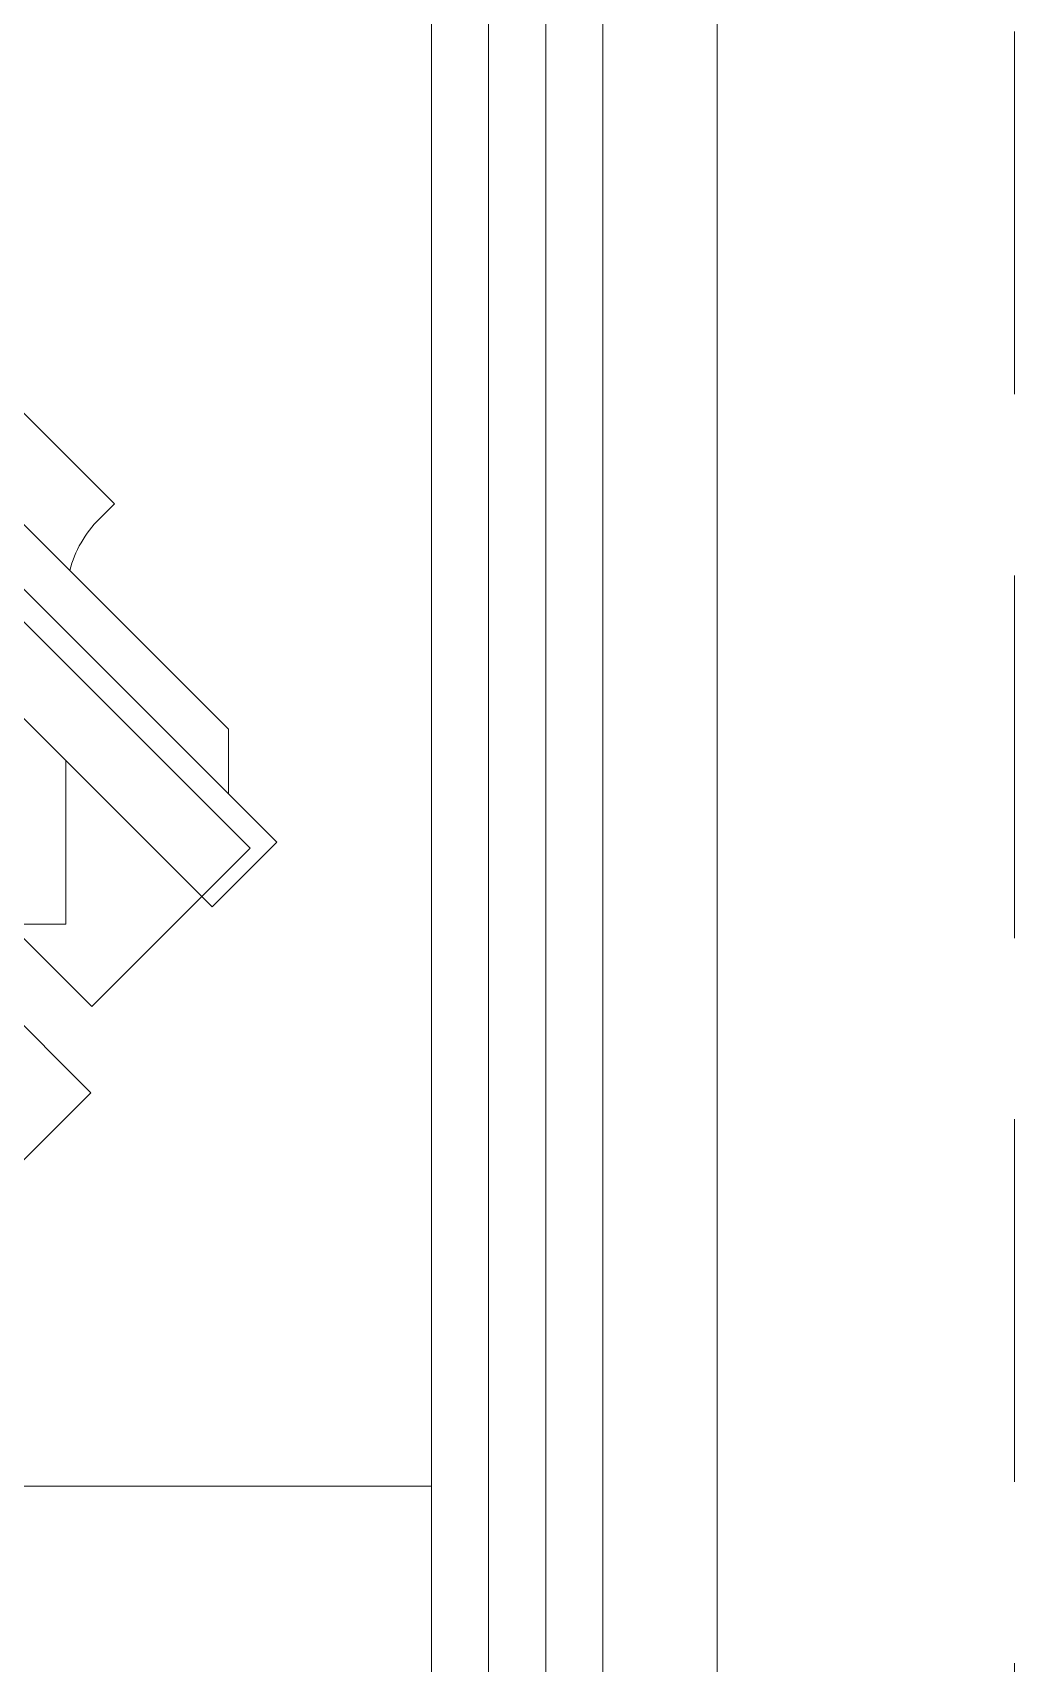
# Model space of a CAD drawing. Header units: inches. Extents: x -501855 to 57169, y -29325 to 19878.
# Drawn here: x 48618 to 49048, y 6350 to 7064 of the extents above; entities that cross this region are included whole.
import ezdxf

# ---------------------------------------------------------------- set-up
doc = ezdxf.new("R2010")
doc.units = ezdxf.units.IN
doc.header["$LTSCALE"] = 25
doc.header["$MEASUREMENT"] = 0
doc.linetypes.add('00-Ground Floor$0$HIDDEN', pattern=[9.525, 6.35, -3.175])
doc.linetypes.add('DASHDOT', pattern=[25.4, 12.7, -6.35, 0, -6.35])
doc.layers.get('0').update_dxf_attribs({"color": 8})
for name, color, linetype, lineweight in [('00-Ground Floor$0$Aluminum', 251, 'Continuous', 5), ('00-Ground Floor$0$LOADING', 253, 'Continuous', 5), ('00-Ground Floor$0$NEW Wall', 166, 'Continuous', 5), ('00-Ground Floor$0$Proj', 251, 'Continuous', 5), ('E-LITE-CLNG-CNDT', 6, 'DASHDOT', 35)]:
    doc.layers.add(name, color=color, linetype=linetype, lineweight=lineweight)

# ---------------------------------------------------------------- blocks, each defined once
blk = doc.blocks.new('00-Ground Floor$0$ITCWLS1-P')
at = {"layer": '00-Ground Floor$0$LOADING'}
for p, q in [((-0.17, 0.45), (-0.17, 0)), ((-0.30509, 0.43, 0), (-0.30509, 0.02, 0)), ((-0.26509, 0.43, 0), (-0.26509, 0.02, 0)), ((-0.295, 0.02639), (-0.295, 0.40939)), ((-0.197, 0.02639), (-0.197, 0.40939)), ((-0.32509, 0.38, 0), (-0.32509, 0.07, 0)), ((-0.35961, 0.175), (-0.35961, 0.275)), ((-0.35032, 0.175), (-0.35961, 0.175)), ((-0.32509, 0.07, 0), (-0.30509, 0.05, 0)), ((-0.197, 0.02639), (-0.295, 0.02639)), ((-0.30509, 0.02, 0), (-0.26509, 0.02, 0)), ((-0.17, 0), (0, 0))]:
    blk.add_line(p, q, dxfattribs=at)
at = {"layer": '00-Ground Floor$0$LOADING', "extrusion": (2.48281e-10, -3.18408e-10, -1)}
for p in [(-0.26509, 0.11048), (-0.17907, 0.09517)]:
    blk.add_line(p, (-0.21443, 0.05981), dxfattribs=at)
at = {"layer": '00-Ground Floor$0$LOADING'}
blk.add_arc((-0.35032, 0.125), 0.05, 59.69066, 90, dxfattribs=at)
blk = doc.blocks.new('00-Ground Floor$0$GF21042A-P')
for p, q in [((1.4, 0), (1.4, 0.75)), ((0, 0), (1.4, 0))]:
    blk.add_line(p, q)
blk = doc.blocks.new('*X157')
at = {"color": 0}
for p, q in [((5, 3), (5, 3)), ((5, 3), (5, 3)), ((5, 3), (5, 3)), ((5, 3), (5, 3)), ((5, 3), (5, 3)), ((5, 3), (5, 3)), ((5, 3), (5, 3)), ((5, 3), (5, 3)), ((5, 3), (5, 3)), ((5, 3), (5, 3)), ((5, 3), (5, 3)), ((5, 3), (5, 3)), ((5, 3), (5, 3)), ((5, 3), (5, 3)), ((5, 3), (5, 3)), ((5, 3), (5, 3)), ((5, 3), (5, 3)), ((5, 3), (5, 3)), ((5, 3), (5, 3)), ((5, 3), (5, 3)), ((5, 3), (5, 3)), ((5, 3), (5, 3)), ((5, 3), (5, 3)), ((5, 3), (5, 3)), ((5, 3), (5, 3)), ((5, 3), (5, 3)), ((5, 3), (5, 3)), ((5, 3), (5, 3)), ((5, 3), (5, 3)), ((5, 3), (5, 3)), ((5, 3), (5, 3)), ((5, 3), (5, 3)), ((5, 3), (5, 3)), ((5, 3), (5, 3)), ((5, 3), (5, 3)), ((5, 3), (5, 3)), ((5, 3), (5, 3)), ((5, 3), (5, 3)), ((5, 3), (5, 3)), ((5, 3), (5, 3)), ((5, 3), (5, 3)), ((5, 3), (5, 3)), ((5, 3), (5, 3)), ((5, 3), (5, 3)), ((5, 3), (5, 3)), ((5, 3), (5, 3)), ((5, 3), (5, 3)), ((5, 3), (5, 3)), ((5, 3), (5, 3)), ((5, 3), (5, 3)), ((5, 3), (5, 3)), ((5, 3), (5, 3)), ((5, 3), (5, 3)), ((5, 3), (5, 3)), ((5, 3), (5, 3)), ((5, 3), (5, 3)), ((5, 3), (5, 3)), ((5, 3), (5, 3)), ((5, 3), (5, 3)), ((5, 3), (5, 3)), ((5, 3), (5, 3)), ((5, 3), (5, 3)), ((5, 3), (5, 3)), ((5, 3), (5, 3)), ((5, 3), (5, 3)), ((5, 3), (5, 3)), ((6, 3), (5, 3)), ((5, 3), (5, 3)), ((6, 3), (5, 3)), ((5, 3), (5, 3)), ((6, 3), (5, 3)), ((5, 3), (5, 3)), ((6, 3), (5, 3)), ((5, 3), (5, 3)), ((5, 3), (5, 3)), ((5, 3), (5, 3)), ((5, 3), (5, 3)), ((5, 3), (5, 3)), ((5, 3), (5, 3)), ((5, 3), (5, 3)), ((5, 3), (5, 3)), ((5, 3), (5, 3)), ((5, 3), (5, 3)), ((5, 3), (5, 3)), ((5, 3), (5, 3)), ((5, 3), (5, 3)), ((5, 3), (5, 3)), ((5, 3), (5, 3)), ((5, 3), (5, 3)), ((5, 3), (5, 3)), ((5, 3), (5, 3)), ((5, 3), (5, 3)), ((5, 3), (5, 3)), ((5, 3), (5, 3)), ((5, 3), (5, 3)), ((5, 3), (5, 3)), ((6, 3), (6, 3)), ((6, 3), (6, 3)), ((6, 3), (6, 3)), ((6, 3), (6, 3)), ((6, 3), (6, 3)), ((6, 3), (6, 3)), ((6, 3), (6, 3)), ((6, 3), (6, 3)), ((6, 3), (6, 3)), ((6, 3), (6, 3)), ((6, 3), (6, 3)), ((6, 3), (6, 3)), ((6, 3), (6, 3)), ((6, 3), (6, 3)), ((6, 3), (6, 3)), ((6, 3), (6, 3)), ((6, 3), (6, 3)), ((6, 3), (6, 3)), ((6, 3), (6, 3)), ((6, 3), (6, 3)), ((6, 3), (6, 3)), ((6, 3), (6, 3)), ((6, 3), (6, 3)), ((6, 3), (6, 3)), ((6, 3), (6, 3)), ((6, 3), (6, 3)), ((6, 3), (6, 3)), ((6, 3), (6, 3)), ((6, 3), (6, 3)), ((6, 3), (6, 3)), ((6, 3), (6, 3)), ((6, 3), (6, 3)), ((6, 3), (6, 3)), ((6, 3), (6, 3)), ((6, 3), (6, 3)), ((6, 3), (6, 3)), ((6, 3), (6, 3)), ((6, 3), (6, 3)), ((6, 3), (6, 3)), ((6, 3), (6, 3)), ((6, 3), (6, 3)), ((6, 3), (6, 3)), ((6, 3), (6, 3)), ((6, 3), (6, 3)), ((6, 3), (6, 3)), ((6, 3), (6, 3)), ((6, 3), (6, 3)), ((6, 3), (6, 3)), ((6, 3), (6, 3)), ((6, 3), (6, 3)), ((6, 3), (6, 3)), ((6, 3), (6, 3)), ((6, 3), (6, 3)), ((6, 3), (6, 3)), ((6, 3), (6, 3)), ((6, 3), (6, 3)), ((6, 3), (6, 3)), ((6, 3), (6, 3)), ((6, 3), (6, 3)), ((6, 3), (6, 3)), ((6, 3), (6, 3)), ((6, 3), (6, 3)), ((6, 3), (6, 3)), ((6, 3), (6, 3)), ((6, 3), (6, 3)), ((6, 3), (6, 3)), ((6, 3), (6, 3)), ((6, 3), (6, 3)), ((6, 3), (6, 3)), ((6, 3), (6, 3)), ((6, 3), (6, 3)), ((6, 3), (6, 3)), ((6, 3), (6, 3)), ((6, 3), (6, 3)), ((6, 3), (6, 3)), ((6, 3), (6, 3)), ((6, 3), (6, 3)), ((6, 3), (6, 3)), ((6, 3), (6, 3)), ((6, 3), (6, 3)), ((6, 3), (6, 3)), ((6, 3), (6, 3)), ((6, 3), (6, 3)), ((6, 3), (6, 3)), ((6, 3), (6, 3)), ((6, 3), (6, 3)), ((6, 3), (6, 3)), ((6, 3), (6, 3)), ((6, 3), (6, 3)), ((6, 3), (6, 3)), ((6, 3), (6, 3)), ((6, 3), (6, 3)), ((6, 3), (6, 3)), ((6, 3), (6, 3)), ((6, 3), (6, 3)), ((6, 3), (6, 3)), ((6, 3), (6, 3)), ((6, 3), (6, 3)), ((6, 3), (6, 3)), ((6, 3), (6, 3)), ((6, 3), (6, 3)), ((6, 3), (6, 3)), ((6, 3), (6, 3)), ((6, 3), (6, 3)), ((6, 3), (6, 3)), ((6, 3), (6, 3)), ((6, 3), (6, 3)), ((6, 3), (6, 3)), ((6, 3), (6, 3)), ((6, 3), (6, 3)), ((6, 3), (6, 3)), ((6, 3), (6, 3)), ((6, 3), (6, 3)), ((6, 3), (6, 3)), ((6, 3), (6, 3)), ((6, 3), (6, 3)), ((6, 3), (6, 3)), ((6, 3), (6, 3)), ((6, 3), (6, 3)), ((6, 3), (6, 3)), ((6, 3), (6, 3)), ((6, 3), (6, 3)), ((6, 3), (6, 3)), ((6, 3), (6, 3)), ((6, 3), (6, 3)), ((6, 3), (6, 3)), ((6, 3), (6, 3)), ((6, 3), (6, 3)), ((6, 3), (6, 3)), ((6, 3), (6, 3)), ((6, 3), (6, 3)), ((6, 3), (6, 3)), ((6, 3), (6, 3)), ((6, 3), (6, 3)), ((6, 3), (6, 3)), ((6, 3), (6, 3)), ((6, 3), (6, 3)), ((6, 3), (6, 3)), ((6, 3), (6, 3)), ((6, 3), (6, 3)), ((6, 3), (6, 3)), ((6, 3), (6, 3)), ((6, 3), (6, 3)), ((6, 3), (6, 3)), ((6, 3), (6, 3)), ((6, 3), (6, 3)), ((6, 3), (6, 3)), ((6, 3), (6, 3)), ((6, 3), (6, 3)), ((6, 3), (6, 3)), ((6, 3), (6, 3)), ((6, 3), (6, 3)), ((6, 3), (6, 3)), ((6, 3), (6, 3)), ((6, 3), (6, 3)), ((6, 3), (6, 3)), ((6, 3), (6, 3)), ((6, 3), (6, 3)), ((6, 3), (6, 3)), ((6, 3), (6, 3)), ((6, 3), (6, 3)), ((6, 3), (6, 3)), ((6, 3), (6, 3)), ((6, 3), (6, 3)), ((6, 3), (6, 3)), ((6, 3), (6, 3)), ((6, 3), (6, 3)), ((6, 3), (6, 3)), ((6, 3), (6, 3)), ((6, 3), (6, 3)), ((6, 3), (6, 3)), ((6, 3), (6, 3)), ((6, 3), (6, 3)), ((6, 3), (6, 3)), ((6, 3), (6, 3)), ((6, 3), (6, 3)), ((6, 3), (6, 3)), ((6, 3), (6, 3)), ((6, 3), (6, 3)), ((6, 3), (6, 3)), ((6, 3), (6, 3)), ((6, 3), (6, 3)), ((6, 3), (6, 3)), ((6, 3), (6, 3)), ((6, 3), (6, 3)), ((6, 3), (6, 3)), ((6, 3), (6, 3)), ((6, 3), (6, 3)), ((6, 3), (6, 3)), ((6, 3), (6, 3)), ((6, 3), (6, 3)), ((6, 3), (6, 3)), ((6, 3), (6, 3)), ((6, 3), (6, 3)), ((6, 3), (6, 3)), ((6, 3), (6, 3)), ((6, 3), (6, 3)), ((6, 3), (6, 3)), ((6, 3), (6, 3)), ((6, 3), (6, 3)), ((6, 3), (6, 3)), ((6, 3), (6, 3)), ((6, 3), (6, 3)), ((6, 3), (6, 3)), ((6, 3), (5, 3)), ((6, 3), (5, 3)), ((6, 3), (5, 3)), ((6, 3), (5, 3)), ((6, 3), (5, 3)), ((6, 3), (6, 3)), ((6, 3), (6, 3)), ((6, 3), (6, 3)), ((6, 3), (6, 3)), ((6, 3), (6, 3)), ((6, 3), (6, 3)), ((6, 3), (6, 3)), ((6, 3), (6, 3)), ((6, 3), (6, 3)), ((6, 3), (6, 3)), ((6, 3), (6, 3)), ((6, 3), (6, 3)), ((6, 3), (6, 3)), ((6, 3), (6, 3)), ((6, 3), (6, 3)), ((6, 3), (6, 3)), ((6, 3), (6, 3)), ((6, 3), (6, 3)), ((6, 3), (6, 3)), ((6, 3), (6, 3)), ((6, 3), (6, 3)), ((6, 3), (6, 3)), ((6, 3), (6, 3)), ((6, 3), (6, 3)), ((6, 3), (6, 3)), ((6, 3), (6, 3)), ((6, 3), (6, 3)), ((6, 3), (6, 3)), ((6, 3), (6, 3)), ((6, 3), (6, 3)), ((6, 3), (6, 3)), ((6, 3), (6, 3)), ((6, 3), (6, 3)), ((6, 3), (6, 3)), ((6, 3), (6, 3)), ((6, 3), (6, 3)), ((6, 3), (6, 3)), ((6, 3), (6, 3)), ((6, 3), (6, 3)), ((6, 3), (6, 3)), ((6, 3), (6, 3)), ((6, 3), (6, 3)), ((6, 3), (6, 3)), ((6, 3), (6, 3)), ((6, 3), (6, 3)), ((6, 3), (6, 3)), ((6, 3), (6, 3)), ((6, 3), (6, 3)), ((6, 3), (6, 3)), ((6, 3), (6, 3)), ((6, 3), (6, 3)), ((6, 3), (6, 3)), ((6, 3), (6, 3)), ((6, 3), (6, 3)), ((6, 3), (6, 3)), ((6, 3), (6, 3)), ((6, 3), (6, 3)), ((6, 3), (6, 3)), ((6, 3), (6, 3)), ((6, 3), (6, 3)), ((6, 3), (6, 3)), ((6, 3), (6, 3)), ((6, 3), (6, 3)), ((6, 3), (6, 3)), ((6, 3), (6, 3)), ((6, 3), (6, 3)), ((6, 3), (6, 3)), ((6, 3), (6, 3)), ((6, 3), (6, 3)), ((6, 3), (6, 3)), ((6, 3), (6, 3)), ((6, 3), (6, 3)), ((6, 3), (6, 3)), ((6, 3), (6, 3)), ((6, 3), (6, 3)), ((6, 3), (6, 3)), ((6, 3), (6, 3)), ((6, 3), (6, 3)), ((6, 3), (6, 3)), ((6, 3), (6, 3)), ((6, 3), (6, 3)), ((6, 3), (6, 3)), ((6, 3), (6, 3)), ((6, 3), (6, 3)), ((6, 3), (6, 3)), ((6, 3), (6, 3)), ((6, 3), (6, 3)), ((6, 3), (6, 3)), ((6, 3), (6, 3)), ((6, 3), (6, 3)), ((6, 3), (6, 3)), ((6, 3), (6, 3)), ((6, 3), (6, 3)), ((6, 3), (6, 3)), ((6, 3), (6, 3)), ((6, 3), (6, 3)), ((6, 3), (6, 3)), ((6, 3), (6, 3)), ((6, 3), (6, 3)), ((6, 3), (6, 3)), ((6, 3), (6, 3)), ((6, 3), (6, 3)), ((6, 3), (6, 3)), ((6, 3), (6, 3)), ((6, 3), (6, 3)), ((6, 3), (6, 3)), ((6, 3), (6, 3)), ((6, 3), (6, 3)), ((6, 3), (6, 3)), ((6, 3), (6, 3)), ((6, 3), (6, 3)), ((6, 3), (6, 3)), ((6, 3), (6, 3)), ((6, 3), (6, 3)), ((6, 3), (6, 3)), ((6, 3), (6, 3)), ((6, 3), (6, 3)), ((6, 3), (6, 3)), ((6, 3), (6, 3)), ((6, 3), (6, 3)), ((6, 3), (6, 3)), ((6, 3), (6, 3)), ((6, 3), (6, 3)), ((6, 3), (6, 3)), ((6, 3), (6, 3)), ((6, 3), (6, 3)), ((6, 3), (6, 3)), ((6, 3), (6, 3)), ((6, 3), (6, 3)), ((6, 3), (6, 3)), ((6, 3), (6, 3)), ((6, 3), (6, 3)), ((6, 3), (6, 3)), ((6, 3), (6, 3)), ((6, 3), (6, 3)), ((6, 3), (6, 3)), ((6, 3), (6, 3)), ((6, 3), (6, 3)), ((6, 3), (6, 3)), ((6, 3), (6, 3)), ((6, 3), (6, 3)), ((6, 3), (6, 3)), ((6, 3), (6, 3)), ((6, 3), (6, 3)), ((6, 3), (6, 3)), ((6, 3), (6, 3)), ((6, 3), (6, 3)), ((6, 3), (6, 3)), ((6, 3), (6, 3)), ((6, 3), (6, 3)), ((6, 3), (6, 3)), ((6, 3), (6, 3)), ((6, 3), (6, 3)), ((6, 3), (6, 3)), ((6, 3), (6, 3)), ((6, 3), (6, 3)), ((6, 3), (6, 3)), ((6, 3), (6, 3)), ((6, 3), (6, 3)), ((6, 3), (6, 3)), ((6, 3), (6, 3)), ((6, 3), (6, 3)), ((6, 3), (6, 3)), ((6, 3), (6, 3)), ((6, 3), (6, 3)), ((6, 3), (6, 3)), ((6, 3), (6, 3)), ((6, 3), (6, 3)), ((6, 3), (6, 3)), ((6, 3), (6, 3)), ((6, 3), (6, 3)), ((6, 3), (6, 3)), ((6, 3), (6, 3)), ((6, 3), (6, 3)), ((6, 3), (6, 3)), ((6, 3), (6, 3)), ((6, 3), (6, 3)), ((6, 3), (6, 3)), ((6, 3), (6, 3)), ((6, 3), (6, 3)), ((6, 3), (6, 3)), ((6, 3), (6, 3)), ((6, 3), (6, 3)), ((6, 3), (6, 3)), ((6, 3), (6, 3)), ((6, 3), (6, 3)), ((6, 3), (6, 3)), ((6, 3), (6, 3)), ((6, 3), (6, 3)), ((6, 3), (6, 3)), ((6, 3), (6, 3)), ((6, 3), (6, 3)), ((6, 3), (6, 3)), ((6, 3), (6, 3)), ((6, 3), (6, 3)), ((6, 3), (6, 3)), ((6, 3), (6, 3)), ((6, 3), (6, 3)), ((6, 3), (6, 3)), ((6, 3), (6, 3)), ((6, 3), (6, 3)), ((6, 3), (6, 3)), ((6, 3), (6, 3)), ((6, 3), (6, 3)), ((6, 3), (6, 3)), ((6, 3), (6, 3)), ((6, 3), (6, 3)), ((6, 3), (6, 3)), ((6, 3), (6, 3)), ((6, 3), (6, 3)), ((6, 3), (6, 3)), ((6, 3), (6, 3)), ((6, 3), (6, 3)), ((6, 3), (6, 3)), ((6, 3), (6, 3)), ((6, 3), (6, 3)), ((6, 3), (6, 3)), ((6, 3), (6, 3)), ((6, 3), (6, 3)), ((6, 3), (6, 3)), ((6, 3), (6, 3)), ((6, 3), (6, 3)), ((6, 3), (6, 3)), ((6, 3), (6, 3)), ((6, 3), (6, 3)), ((6, 3), (6, 3)), ((6, 3), (6, 3)), ((6, 3), (6, 3)), ((6, 3), (6, 3)), ((6, 3), (6, 3)), ((6, 3), (6, 3)), ((6, 3), (6, 3)), ((6, 3), (6, 3)), ((6, 3), (6, 3)), ((6, 3), (6, 3)), ((6, 3), (6, 3)), ((6, 3), (6, 3)), ((6, 3), (6, 3)), ((6, 3), (6, 3)), ((6, 3), (6, 3)), ((6, 3), (6, 3)), ((6, 3), (6, 3)), ((6, 3), (6, 3)), ((6, 3), (6, 3)), ((6, 3), (6, 3)), ((6, 3), (6, 3)), ((6, 3), (6, 3)), ((6, 3), (6, 3)), ((6, 3), (6, 3)), ((6, 3), (6, 3)), ((6, 3), (6, 3)), ((6, 3), (6, 3)), ((6, 3), (6, 3)), ((6, 3), (6, 3)), ((6, 3), (6, 3)), ((6, 3), (6, 3)), ((6, 3), (6, 3)), ((6, 3), (6, 3)), ((6, 3), (6, 3)), ((6, 3), (6, 3)), ((6, 3), (6, 3)), ((6, 3), (6, 3)), ((6, 3), (6, 3)), ((6, 3), (6, 3)), ((6, 3), (6, 3)), ((6, 3), (6, 3)), ((6, 3), (6, 3)), ((6, 3), (6, 3)), ((6, 3), (6, 3)), ((6, 3), (6, 3)), ((6, 3), (6, 3)), ((6, 3), (6, 3)), ((6, 3), (6, 3)), ((6, 3), (6, 3)), ((6, 3), (6, 3)), ((6, 3), (6, 3)), ((6, 3), (6, 3)), ((6, 3), (6, 3)), ((6, 3), (6, 3)), ((6, 3), (6, 3)), ((6, 3), (6, 3)), ((6, 3), (6, 3)), ((6, 3), (6, 3)), ((6, 3), (6, 3)), ((6, 3), (6, 3)), ((6, 3), (6, 3)), ((6, 3), (6, 3)), ((6, 3), (6, 3)), ((6, 3), (6, 3)), ((6, 3), (6, 3)), ((6, 3), (6, 3)), ((6, 3), (6, 3)), ((6, 3), (6, 3)), ((6, 3), (6, 3)), ((6, 3), (6, 3)), ((6, 3), (6, 3)), ((6, 3), (6, 3)), ((6, 3), (6, 3)), ((6, 3), (6, 3)), ((6, 3), (6, 3)), ((6, 3), (6, 3)), ((6, 3), (6, 3)), ((6, 3), (6, 3)), ((6, 3), (6, 3)), ((6, 3), (6, 3)), ((6, 3), (6, 3)), ((6, 3), (6, 3)), ((6, 3), (6, 3)), ((6, 3), (6, 3)), ((6, 3), (6, 3)), ((6, 3), (6, 3)), ((6, 3), (6, 3)), ((6, 3), (6, 3)), ((6, 3), (6, 3)), ((6, 3), (6, 3)), ((6, 3), (6, 3)), ((6, 3), (6, 3))]:
    blk.add_line(p, q, dxfattribs=at)
blk = doc.blocks.new('*X158')
at = {"color": 0}
for p, q in [((13, 1), (13, 1)), ((13, 1), (13, 1)), ((13, 1), (13, 1)), ((13, 1), (13, 1)), ((13, 1), (13, 1)), ((13, 1), (13, 1)), ((13, 1), (13, 1)), ((13, 1), (13, 1)), ((13, 1), (13, 1)), ((13, 1), (13, 1)), ((13, 1), (13, 1)), ((13, 1), (13, 1)), ((13, 1), (13, 1)), ((13, 1), (13, 1)), ((13, 1), (13, 1)), ((13, 1), (14, 1)), ((13, 1), (14, 1)), ((13, 1), (14, 1)), ((13, 1), (13, 1)), ((13, 1), (13, 1)), ((13, 1), (13, 1)), ((13, 1), (13, 1)), ((13, 1), (13, 1)), ((13, 1), (13, 1)), ((13, 1), (13, 1)), ((13, 1), (13, 1)), ((13, 1), (13, 1)), ((13, 1), (13, 1)), ((13, 1), (13, 1)), ((13, 1), (13, 1)), ((13, 1), (13, 1)), ((13, 1), (13, 1)), ((13, 1), (13, 1)), ((13, 1), (13, 1)), ((13, 1), (13, 1)), ((13, 1), (13, 1)), ((13, 1), (13, 1)), ((13, 1), (13, 1)), ((13, 1), (13, 1)), ((13, 1), (13, 1)), ((13, 1), (13, 1)), ((13, 1), (13, 1)), ((13, 1), (13, 1)), ((13, 1), (13, 1)), ((13, 1), (13, 1)), ((13, 1), (13, 1)), ((13, 1), (13, 1)), ((13, 1), (13, 1)), ((13, 1), (13, 1)), ((13, 1), (13, 1)), ((13, 1), (13, 1)), ((13, 1), (13, 1)), ((13, 1), (13, 1)), ((13, 1), (13, 1)), ((13, 1), (13, 1)), ((13, 1), (13, 1)), ((13, 1), (13, 1)), ((13, 1), (13, 1)), ((13, 1), (13, 1)), ((13, 1), (13, 1)), ((13, 1), (13, 1)), ((13, 1), (13, 1)), ((13, 1), (13, 1)), ((13, 1), (13, 1)), ((13, 1), (13, 1)), ((13, 1), (13, 1)), ((13, 1), (13, 1)), ((13, 1), (13, 1)), ((13, 1), (13, 1)), ((13, 1), (13, 1)), ((13, 1), (13, 1)), ((13, 1), (13, 1)), ((13, 1), (13, 1)), ((13, 1), (13, 1)), ((13, 1), (13, 1)), ((13, 1), (13, 1)), ((13, 1), (13, 1)), ((13, 1), (13, 1)), ((13, 1), (13, 1)), ((13, 1), (13, 1)), ((13, 1), (13, 1)), ((13, 1), (13, 1)), ((13, 1), (13, 1)), ((13, 1), (13, 1)), ((13, 1), (13, 1)), ((13, 1), (13, 1)), ((13, 1), (13, 1)), ((13, 1), (13, 1)), ((13, 1), (13, 1)), ((13, 1), (13, 1)), ((13, 1), (13, 1)), ((13, 1), (13, 1)), ((13, 1), (13, 1)), ((13, 1), (13, 1)), ((13, 1), (13, 1)), ((13, 1), (13, 1)), ((13, 1), (13, 1)), ((13, 1), (13, 1)), ((13, 1), (13, 1)), ((13, 1), (13, 1)), ((13, 1), (13, 1)), ((13, 1), (13, 1)), ((13, 1), (13, 1)), ((13, 1), (13, 1)), ((13, 1), (13, 1)), ((13, 1), (13, 1)), ((13, 1), (13, 1)), ((13, 1), (13, 1)), ((13, 1), (13, 1)), ((13, 1), (13, 1)), ((13, 1), (13, 1)), ((13, 1), (13, 1)), ((13, 1), (13, 1)), ((13, 1), (13, 1)), ((13, 1), (13, 1)), ((13, 1), (13, 1)), ((13, 1), (13, 1)), ((13, 1), (13, 1)), ((13, 1), (13, 1)), ((13, 1), (13, 1)), ((13, 1), (13, 1)), ((13, 1), (13, 1)), ((13, 1), (13, 1)), ((13, 1), (14, 1)), ((13, 0), (13, 0)), ((13, 0), (13, 0)), ((13, 0), (13, 0)), ((13, 0), (13, 0)), ((13, 0), (13, 0)), ((13, 0), (13, 0)), ((13, 0), (13, 0)), ((13, 0), (13, 0)), ((13, 0), (13, 0)), ((13, 0), (13, 0)), ((13, 0), (13, 0)), ((13, 0), (13, 0)), ((13, 0), (13, 0)), ((13, 0), (13, 0)), ((13, 0), (13, 0)), ((13, 0), (13, 0)), ((13, 0), (13, 0)), ((13, 0), (13, 0)), ((13, 0), (13, 0)), ((13, 0), (13, 0)), ((13, 0), (13, 0)), ((13, 0), (13, 0)), ((13, 0), (13, 0)), ((13, 0), (13, 0)), ((13, 0), (13, 0)), ((13, 0), (13, 0)), ((13, 0), (13, 0)), ((13, 0), (13, 0)), ((13, 0), (13, 0)), ((13, 0), (13, 0)), ((13, 0), (13, 0)), ((13, 0), (13, 0)), ((13, 0), (13, 0)), ((13, 0), (13, 0)), ((13, 0), (13, 0)), ((13, 0), (13, 0)), ((13, 0), (13, 0)), ((13, 0), (13, 0)), ((13, 0), (13, 0)), ((13, 0), (13, 0)), ((13, 0), (13, 0)), ((13, 0), (13, 0)), ((13, 0), (13, 0)), ((13, 0), (13, 0)), ((13, 0), (13, 0)), ((13, 0), (13, 0)), ((13, 0), (13, 0)), ((13, 0), (13, 0)), ((13, 0), (14, 0)), ((13, 0), (14, 0)), ((13, 0), (13, 0)), ((13, 0), (14, 0)), ((14, 1), (14, 1)), ((14, 1), (14, 1)), ((14, 1), (14, 1)), ((14, 1), (14, 1)), ((14, 1), (14, 1)), ((14, 1), (14, 1)), ((14, 1), (14, 1)), ((14, 1), (14, 1)), ((14, 1), (14, 1)), ((14, 1), (14, 1)), ((14, 1), (14, 1)), ((14, 1), (14, 1)), ((14, 1), (14, 1)), ((14, 1), (14, 1)), ((14, 1), (14, 1)), ((14, 1), (14, 1)), ((14, 1), (14, 1)), ((14, 1), (14, 1)), ((14, 1), (14, 1)), ((14, 1), (14, 1)), ((14, 1), (14, 1)), ((14, 1), (14, 1)), ((14, 1), (14, 1)), ((14, 1), (14, 1)), ((14, 1), (14, 1)), ((14, 1), (14, 1)), ((14, 1), (14, 1)), ((14, 1), (14, 1)), ((14, 1), (14, 1)), ((14, 1), (14, 1)), ((14, 1), (14, 1)), ((14, 1), (14, 1)), ((14, 1), (14, 1)), ((14, 1), (14, 1)), ((14, 1), (14, 1)), ((14, 1), (14, 1)), ((14, 1), (14, 1)), ((14, 1), (14, 1)), ((14, 1), (14, 1)), ((14, 1), (14, 1)), ((14, 1), (14, 1)), ((14, 1), (14, 1)), ((14, 1), (14, 1)), ((14, 1), (14, 1)), ((14, 1), (14, 1)), ((14, 1), (14, 1)), ((14, 1), (14, 1)), ((14, 1), (14, 1)), ((14, 1), (14, 1)), ((14, 1), (14, 1)), ((14, 1), (14, 1)), ((14, 1), (14, 1)), ((14, 1), (14, 1)), ((14, 1), (14, 1)), ((14, 1), (14, 1)), ((14, 1), (14, 1)), ((14, 1), (14, 1)), ((14, 1), (14, 1)), ((14, 1), (14, 1)), ((14, 1), (14, 1)), ((14, 1), (14, 1)), ((14, 1), (14, 1)), ((14, 1), (14, 1)), ((14, 1), (14, 1)), ((14, 1), (14, 1)), ((14, 1), (14, 1)), ((14, 1), (14, 1)), ((14, 1), (14, 1)), ((14, 1), (14, 1)), ((14, 1), (14, 1)), ((14, 1), (14, 1)), ((14, 1), (14, 1)), ((14, 1), (14, 1)), ((14, 1), (14, 1)), ((14, 1), (14, 1)), ((14, 1), (14, 1)), ((14, 1), (14, 1)), ((14, 1), (14, 1)), ((14, 1), (14, 1)), ((14, 1), (14, 1)), ((14, 1), (14, 1)), ((14, 1), (14, 1)), ((14, 1), (14, 1)), ((14, 1), (14, 1)), ((14, 1), (14, 1)), ((14, 1), (14, 1)), ((14, 1), (14, 1)), ((14, 1), (14, 1)), ((14, 1), (14, 1)), ((14, 1), (14, 1)), ((14, 1), (14, 1)), ((14, 1), (14, 1)), ((14, 1), (14, 1)), ((14, 1), (14, 1)), ((14, 0), (14, 0)), ((14, 0), (14, 0)), ((14, 0), (14, 0)), ((14, 0), (14, 0)), ((14, 0), (14, 0)), ((14, 0), (14, 0)), ((14, 0), (14, 0)), ((14, 0), (14, 0)), ((14, 0), (14, 0)), ((14, 0), (14, 0)), ((14, 0), (14, 0)), ((14, 0), (14, 0)), ((14, 0), (14, 0)), ((14, 0), (14, 0)), ((14, 0), (14, 0)), ((14, 0), (14, 0)), ((14, 0), (14, 0)), ((14, 0), (14, 0)), ((14, 0), (14, 0)), ((14, 0), (14, 0)), ((14, 0), (14, 0)), ((14, 0), (14, 0)), ((14, 0), (14, 0)), ((14, 0), (14, 0)), ((14, 0), (14, 0)), ((14, 0), (14, 0)), ((14, 0), (14, 0)), ((14, 0), (14, 0)), ((14, 0), (14, 0)), ((14, 0), (14, 0)), ((14, 0), (14, 0)), ((14, 0), (14, 0)), ((14, 0), (14, 0)), ((14, 0), (14, 0)), ((14, 0), (14, 0)), ((14, 0), (14, 0)), ((14, 0), (14, 0)), ((14, 0), (14, 0)), ((14, 0), (14, 0)), ((14, 0), (14, 0)), ((14, 0), (14, 0)), ((14, 0), (14, 0)), ((14, 0), (14, 0)), ((14, 0), (14, 0)), ((14, 0), (14, 0)), ((14, 0), (14, 0)), ((14, 0), (14, 0)), ((14, 0), (14, 0)), ((13, 0), (13, 0)), ((13, 0), (14, 0)), ((13, 0), (13, 0)), ((13, 0), (14, 0)), ((13, 0), (13, 0)), ((13, 0), (14, 0)), ((13, 0), (13, 0)), ((13, 0), (13, 0)), ((13, 0), (13, 0)), ((13, 0), (13, 0)), ((13, 0), (14, 0)), ((13, 0), (13, 0)), ((13, 0), (14, 0)), ((13, 0), (13, 0)), ((13, 0), (14, 0)), ((13, 0), (13, 0)), ((13, 0), (14, 0)), ((13, 0), (13, 0)), ((13, 0), (14, 0)), ((13, 0), (13, 0)), ((13, 0), (14, 0)), ((13, 0), (13, 0)), ((13, 0), (14, 0)), ((13, 0), (13, 0)), ((13, 0), (13, 0)), ((13, 0), (13, 0)), ((13, 0), (14, 0)), ((13, 0), (13, 0)), ((13, 0), (14, 0)), ((13, 0), (13, 0)), ((13, 0), (14, 0)), ((13, 0), (13, 0)), ((13, 0), (14, 0)), ((13, 0), (13, 0)), ((13, 0), (13, 0)), ((13, 0), (13, 0)), ((13, 0), (13, 0)), ((13, 0), (13, 0)), ((13, 0), (13, 0)), ((13, 0), (13, 0)), ((13, 0), (13, 0)), ((13, 0), (13, 0)), ((13, 0), (13, 0)), ((13, 0), (13, 0)), ((13, 0), (13, 0)), ((13, 0), (13, 0)), ((13, 0), (13, 0)), ((13, 0), (13, 0)), ((13, 0), (13, 0)), ((13, 0), (13, 0)), ((13, 0), (13, 0)), ((13, 0), (13, 0)), ((13, 0), (13, 0)), ((13, 0), (13, 0)), ((13, 0), (13, 0)), ((13, 0), (13, 0)), ((13, 0), (13, 0)), ((13, 0), (13, 0)), ((13, 0), (13, 0)), ((13, 0), (13, 0)), ((13, 0), (13, 0)), ((13, 0), (13, 0)), ((13, 0), (13, 0)), ((13, 0), (13, 0)), ((13, -1), (13, -1)), ((13, -1), (13, -1)), ((13, -1), (13, -1)), ((13, -1), (13, -1)), ((13, -1), (13, -1)), ((13, -1), (14, -1)), ((13, -1), (13, -1)), ((14, 0), (14, 0)), ((14, 0), (14, 0)), ((14, 0), (14, 0)), ((14, 0), (14, 0)), ((14, 0), (14, 0)), ((14, 0), (14, 0)), ((14, 0), (14, 0)), ((14, 0), (14, 0)), ((14, 0), (14, 0)), ((14, 0), (14, 0)), ((14, 0), (14, 0)), ((14, 0), (14, 0)), ((14, 0), (14, 0)), ((14, 0), (14, 0)), ((14, 0), (14, 0)), ((13, 0), (14, 0)), ((14, 0), (14, 0)), ((14, 0), (14, 0)), ((14, 0), (14, 0)), ((14, 0), (14, 0)), ((14, 0), (14, 0)), ((14, 0), (14, 0)), ((14, 0), (14, 0)), ((14, 0), (14, 0)), ((14, 0), (14, 0)), ((14, 0), (14, 0)), ((14, 0), (14, 0)), ((14, 0), (14, 0)), ((14, 0), (14, 0)), ((14, 0), (14, 0)), ((14, 0), (14, 0)), ((14, 0), (14, 0)), ((14, 0), (14, 0)), ((14, 0), (14, 0)), ((14, 0), (14, 0)), ((14, 0), (14, 0)), ((14, 0), (14, 0)), ((14, 0), (14, 0)), ((14, 0), (14, 0)), ((14, 0), (14, 0)), ((14, 0), (14, 0)), ((14, 0), (14, 0)), ((14, 0), (14, 0)), ((14, 0), (14, 0)), ((14, 0), (14, 0)), ((14, 0), (14, 0)), ((14, 0), (14, 0)), ((14, 0), (14, 0)), ((14, 0), (14, 0)), ((14, 0), (14, 0)), ((14, -1), (14, -1)), ((14, -1), (14, -1)), ((14, -1), (14, -1)), ((14, -1), (14, -1)), ((14, -1), (14, -1))]:
    blk.add_line(p, q, dxfattribs=at)
blk = doc.blocks.new('00-Ground Floor$0$GF21046-P')
for p, q in [((0.4, 0.45), (-0.4, 0.45)), ((0.4, 0), (0.4, 0.45))]:
    blk.add_line(p, q)
for points in [[(0.4, 0.45), (0.4, 0.45), (0.4, 0.45), (0.4, 0.45), (0.4, 0.45), (0.4, 0.45), (0.4, 0.45), (0.4, 0.45), (0.4, 0.45), (0.4, 0.45), (0.4, 0.45), (0.4, 0.45), (0.4, 0.45), (0.4, 0.45), (0.4, 0.45), (0.4, 0.45), (0.4, 0.45), (0.4, 0.45), (0.4, 0.45), (0.4, 0.45), (0.4, 0.45), (0.4, 0.45), (0.4, 0.45), (0.4, 0.45), (0.4, 0.45), (0.4, 0.45), (0.4, 0.45), (0.4, 0.45), (0.4, 0.45), (0.4, 0.45), (0.4, 0.45), (0.4, 0.45), (0.4, 0.45), (0.4, 0.45), (0.4, 0.45), (0.4, 0.45), (0.4, 0.45), (0.4, 0.45), (0.4, 0.45), (0.4, 0.45), (0.4, 0.45), (0.4, 0.45), (0.4, 0.45), (0.4, 0.45), (0.4, 0.45), (0.4, 0.45), (0.4, 0.45), (0.4, 0.45), (0.4, 0.45), (0.4, 0.45), (0.4, 0.45), (0.4, 0.45), (0.4, 0.45), (0.4, 0.45), (0.4, 0.45), (0.4, 0.45), (0.4, 0.45), (0.4, 0.45), (0.4, 0.45), (0.4, 0.45), (0.4, 0.45), (0.4, 0.45), (0.4, 0.45), (0.4, 0.45), (0.4, 0.45), (0.4, 0.45), (0.4, 0.45), (0.4, 0.45), (0.4, 0.45), (0.4, 0.45), (0.4, 0.45), (0.4, 0.45), (0.4, 0.45), (0.4, 0.45), (0.4, 0.45), (0.4, 0.45), (0.4, 0.45), (0.4, 0.45), (0.4, 0.45), (0.4, 0.45), (0.4, 0.45), (0.4, 0.45), (0.4, 0.45), (0.4, 0.45), (0.4, 0.45), (0.4, 0.45), (0.4, 0.45), (0.4, 0.45), (0.4, 0.45), (0.4, 0.45), (0.4, 0.45), (0.4, 0.45), (0.4, 0.45), (0.4, 0.45), (0.4, 0.45), (0.4, 0.45), (0.4, 0.45), (0.4, 0.45), (0.4, 0.45), (0.4, 0.45), (0.4, 0.45), (0.4, 0.45), (0.4, 0.45), (0.4, 0.45), (0.4, 0.45), (0.4, 0.45), (0.4, 0.45), (0.4, 0.45), (0.4, 0.45), (0.4, 0.45), (0.4, 0.45), (0.4, 0.45), (0.4, 0.45), (0.4, 0.45), (0.4, 0.45), (0.4, 0.45), (0.4, 0.45), (0.4, 0.45), (0.4, 0.45), (0.4, 0.45), (0.4, 0.45), (0.4, 0.45), (0.4, 0.45), (0.4, 0.45), (0.4, 0.45), (0.4, 0.45), (0.4, 0.45), (0.4, 0.45), (0.4, 0.45), (0.4, 0.45), (0.4, 0.45), (0.4, 0.45), (0.4, 0.45), (0.4, 0.45), (0.4, 0.45), (0.4, 0.45), (0.4, 0.45), (0.4, 0.45), (0.4, 0.45), (0.4, 0.45), (0.4, 0.45), (0.4, 0.45), (0.4, 0.45), (0.4, 0.45), (0.4, 0.45), (0.4, 0.45), (0.4, 0.45), (0.4, 0.45), (0.4, 0.45), (0.4, 0.45), (0.4, 0.45), (0.4, 0.45), (0.4, 0.45), (0.4, 0.45), (0.4, 0.45), (0.4, 0.45), (0.4, 0.45), (0.4, 0.45), (0.4, 0.45), (0.4, 0.45), (0.4, 0.45), (0.4, 0.45), (0.4, 0.45), (0.4, 0.45), (0.4, 0.45), (0.4, 0.45), (0.4, 0.45), (0.4, 0.45), (0.4, 0.45), (0.4, 0.45), (0.4, 0.45), (0.4, 0.45), (0.4, 0.45), (0.4, 0.45), (0.4, 0.45), (0.4, 0.45), (0.4, 0.45), (0.4, 0.45), (0.4, 0.45), (0.4, 0.45), (0.4, 0.45), (0.4, 0.45), (0.4, 0.45), (0.4, 0.45), (0.4, 0.45), (0.4, 0.45), (0.4, 0.45), (0.4, 0.45), (0.4, 0.45), (0.4, 0.45), (0.4, 0.45), (0.4, 0.45), (0.4, 0.45), (0.4, 0.45), (0.4, 0.45), (0.4, 0.45), (0.4, 0.45), (0.4, 0.45), (0.4, 0.45), (0.4, 0.45), (0.4, 0.45), (0.4, 0.45), (0.4, 0.45), (0.4, 0.45), (0.4, 0.45), (0.4, 0.45), (0.4, 0.45), (0.4, 0.45), (0.4, 0.45), (0.4, 0.45), (0.4, 0.45), (0.4, 0.45), (0.4, 0.45), (0.4, 0.45), (0.4, 0.45), (0.4, 0.45), (0.4, 0.45), (0.4, 0.45), (0.4, 0.45)], [(0.4, 0.45), (0.4, 0.45), (0.4, 0.45), (0.4, 0.45), (0.4, 0.45), (0.4, 0.45), (0.4, 0.45), (0.4, 0.45), (0.4, 0.45), (0.4, 0.45), (0.4, 0.45), (0.4, 0.45), (0.4, 0.45), (0.4, 0.45), (0.4, 0.45), (0.4, 0.45), (0.4, 0.45), (0.4, 0.45), (0.4, 0.45), (0.4, 0.45), (0.4, 0.45), (0.4, 0.45), (0.4, 0.45), (0.4, 0.45), (0.4, 0.45), (0.4, 0.45), (0.4, 0.45), (0.4, 0.45), (0.4, 0.45), (0.4, 0.45), (0.4, 0.45), (0.4, 0.45), (0.4, 0.45), (0.4, 0.45), (0.4, 0.45), (0.4, 0.45), (0.4, 0.45), (0.4, 0.45), (0.4, 0.45), (0.4, 0.45), (0.4, 0.45), (0.4, 0.45), (0.4, 0.45), (0.4, 0.45), (0.4, 0.45), (0.4, 0.45), (0.4, 0.45), (0.4, 0.45), (0.4, 0.45), (0.4, 0.45), (0.4, 0.45), (0.4, 0.45), (0.4, 0.45), (0.4, 0.45), (0.4, 0.45), (0.4, 0.45), (0.4, 0.45), (0.4, 0.45), (0.4, 0.45), (0.4, 0.45), (0.4, 0.45), (0.4, 0.45), (0.4, 0.45), (0.4, 0.45), (0.4, 0.45), (0.4, 0.45), (0.4, 0.45), (0.4, 0.45), (0.4, 0.45), (0.4, 0.45), (0.4, 0.45), (0.4, 0.45), (0.4, 0.45), (0.4, 0.45), (0.4, 0.45), (0.4, 0.45), (0.4, 0.45), (0.4, 0.45), (0.4, 0.45), (0.4, 0.45), (0.4, 0.45), (0.4, 0.45), (0.4, 0.45), (0.4, 0.45), (0.4, 0.45), (0.4, 0.45), (0.4, 0.45), (0.4, 0.45), (0.4, 0.45), (0.4, 0.45), (0.4, 0.45), (0.4, 0.45), (0.4, 0.45), (0.4, 0.45), (0.4, 0.45), (0.4, 0.45), (0.4, 0.45), (0.4, 0.45), (0.4, 0.45), (0.4, 0.45), (0.4, 0.45), (0.4, 0.45), (0.4, 0.45), (0.4, 0.45), (0.4, 0.45), (0.4, 0.45), (0.4, 0.45), (0.4, 0.45), (0.4, 0.45), (0.4, 0.45), (0.4, 0.45), (0.4, 0.45), (0.4, 0.45), (0.4, 0.45), (0.4, 0.45), (0.4, 0.45), (0.4, 0.45), (0.4, 0.45), (0.4, 0.45), (0.4, 0.45), (0.4, 0.45), (0.4, 0.45), (0.4, 0.45), (0.4, 0.45), (0.4, 0.45), (0.4, 0.45), (0.4, 0.45), (0.4, 0.45), (0.4, 0.45), (0.4, 0.45), (0.4, 0.45), (0.4, 0.45), (0.4, 0.45), (0.4, 0.45), (0.4, 0.45), (0.4, 0.45), (0.4, 0.45), (0.4, 0.45), (0.4, 0.45), (0.4, 0.45), (0.4, 0.45), (0.4, 0.45), (0.4, 0.45), (0.4, 0.45), (0.4, 0.45), (0.4, 0.45), (0.4, 0.45), (0.4, 0.45), (0.4, 0.45), (0.4, 0.45), (0.4, 0.45), (0.4, 0.45), (0.4, 0.45), (0.4, 0.45), (0.4, 0.45), (0.4, 0.45), (0.4, 0.45), (0.4, 0.45), (0.4, 0.45), (0.4, 0.45), (0.4, 0.45), (0.4, 0.45), (0.4, 0.45), (0.4, 0.45), (0.4, 0.45), (0.4, 0.45), (0.4, 0.45), (0.4, 0.45), (0.4, 0.45), (0.4, 0.45), (0.4, 0.45), (0.4, 0.45), (0.4, 0.45), (0.4, 0.45), (0.4, 0.45), (0.4, 0.45), (0.4, 0.45), (0.4, 0.45), (0.4, 0.45), (0.4, 0.45), (0.4, 0.45), (0.4, 0.45), (0.4, 0.45), (0.4, 0.45), (0.4, 0.45), (0.4, 0.45), (0.4, 0.45), (0.4, 0.45), (0.4, 0.45), (0.4, 0.45), (0.4, 0.45), (0.4, 0.45), (0.4, 0.45), (0.4, 0.45), (0.4, 0.45), (0.4, 0.45), (0.4, 0.45), (0.4, 0.45), (0.4, 0.45), (0.4, 0.45), (0.4, 0.45), (0.4, 0.45), (0.4, 0.45), (0.4, 0.45), (0.4, 0.45), (0.4, 0.45), (0.4, 0.45), (0.4, 0.45), (0.4, 0.45), (0.4, 0.45), (0.4, 0.45), (0.4, 0.45), (0.4, 0.45), (0.4, 0.45)], [(0.4, 0.45), (0.4, 0.45), (0.4, 0.45), (0.4, 0.45), (0.4, 0.45), (0.4, 0.45), (0.4, 0.45), (0.4, 0.45), (0.4, 0.45), (0.4, 0.45), (0.4, 0.45), (0.4, 0.45), (0.4, 0.45), (0.4, 0.45), (0.4, 0.45), (0.4, 0.45), (0.4, 0.45), (0.4, 0.45), (0.4, 0.45), (0.4, 0.45), (0.4, 0.45), (0.4, 0.45), (0.4, 0.45), (0.4, 0.45), (0.4, 0.45), (0.4, 0.45), (0.4, 0.45), (0.4, 0.45), (0.4, 0.45), (0.4, 0.45), (0.4, 0.45), (0.4, 0.45), (0.4, 0.45), (0.4, 0.45), (0.4, 0.45), (0.4, 0.45), (0.4, 0.45), (0.4, 0.45), (0.4, 0.45), (0.4, 0.45), (0.4, 0.45), (0.4, 0.45), (0.4, 0.45), (0.4, 0.45), (0.4, 0.45), (0.4, 0.45), (0.4, 0.45), (0.4, 0.45), (0.4, 0.45), (0.4, 0.45), (0.4, 0.45), (0.4, 0.45), (0.4, 0.45), (0.4, 0.45), (0.4, 0.45), (0.4, 0.45), (0.4, 0.45), (0.4, 0.45), (0.4, 0.45), (0.4, 0.45), (0.4, 0.45), (0.4, 0.45), (0.4, 0.45), (0.4, 0.45), (0.4, 0.45), (0.4, 0.45), (0.4, 0.45), (0.4, 0.45), (0.4, 0.45), (0.4, 0.45), (0.4, 0.45), (0.4, 0.45), (0.4, 0.45), (0.4, 0.45), (0.4, 0.45), (0.4, 0.45), (0.4, 0.45), (0.4, 0.45), (0.4, 0.45), (0.4, 0.45), (0.4, 0.45), (0.4, 0.45), (0.4, 0.45), (0.4, 0.45), (0.4, 0.45), (0.4, 0.45), (0.4, 0.45), (0.4, 0.45), (0.4, 0.45), (0.4, 0.45), (0.4, 0.45), (0.4, 0.45), (0.4, 0.45), (0.4, 0.45), (0.4, 0.45), (0.4, 0.45), (0.4, 0.45), (0.4, 0.45), (0.4, 0.45), (0.4, 0.45), (0.4, 0.45), (0.4, 0.45), (0.4, 0.45), (0.4, 0.45), (0.4, 0.45), (0.4, 0.45), (0.4, 0.45), (0.4, 0.45), (0.4, 0.45), (0.4, 0.45), (0.4, 0.45), (0.4, 0.45), (0.4, 0.45), (0.4, 0.45), (0.4, 0.45), (0.4, 0.45), (0.4, 0.45), (0.4, 0.45), (0.4, 0.45), (0.4, 0.45), (0.4, 0.45), (0.4, 0.45), (0.4, 0.45), (0.4, 0.45), (0.4, 0.45), (0.4, 0.45), (0.4, 0.45), (0.4, 0.45), (0.4, 0.45), (0.4, 0.45), (0.4, 0.45), (0.4, 0.45), (0.4, 0.45), (0.4, 0.45), (0.4, 0.45), (0.4, 0.45), (0.4, 0.45), (0.4, 0.45), (0.4, 0.45), (0.4, 0.45), (0.4, 0.45), (0.4, 0.45), (0.4, 0.45), (0.4, 0.45), (0.4, 0.45), (0.4, 0.45), (0.4, 0.45), (0.4, 0.45), (0.4, 0.45), (0.4, 0.45), (0.4, 0.45), (0.4, 0.45), (0.4, 0.45), (0.4, 0.45), (0.4, 0.45), (0.4, 0.45), (0.4, 0.45), (0.4, 0.45), (0.4, 0.45), (0.4, 0.45), (0.4, 0.45), (0.4, 0.45), (0.4, 0.45), (0.4, 0.45), (0.4, 0.45), (0.4, 0.45), (0.4, 0.45), (0.4, 0.45), (0.4, 0.45), (0.4, 0.45), (0.4, 0.45), (0.4, 0.45), (0.4, 0.45), (0.4, 0.45), (0.4, 0.45), (0.4, 0.45), (0.4, 0.45), (0.4, 0.45), (0.4, 0.45), (0.4, 0.45), (0.4, 0.45), (0.4, 0.45), (0.4, 0.45), (0.4, 0.45), (0.4, 0.45), (0.4, 0.45), (0.4, 0.45), (0.4, 0.45), (0.4, 0.45), (0.4, 0.45), (0.4, 0.45), (0.4, 0.45), (0.4, 0.45), (0.4, 0.45), (0.4, 0.45), (0.4, 0.45), (0.4, 0.45), (0.4, 0.45), (0.4, 0.45), (0.4, 0.45), (0.4, 0.45), (0.4, 0.45), (0.4, 0.45), (0.4, 0.45), (0.4, 0.45), (0.4, 0.45), (0.4, 0.45), (0.4, 0.45), (0.4, 0.45), (0.4, 0.45), (0.4, 0.45), (0.4, 0.45), (0.4, 0.45), (0.4, 0.45), (0.4, 0.45), (0.4, 0.45), (0.4, 0.45), (0.4, 0.45), (0.4, 0.45), (0.4, 0.45), (0.4, 0.45), (0.4, 0.45), (0.4, 0.45), (0.4, 0.45), (0.4, 0.45), (0.4, 0.45), (0.4, 0.45), (0.4, 0.45), (0.4, 0.45), (0.4, 0.45), (0.4, 0.45), (0.4, 0.45), (0.4, 0.45), (0.4, 0.45), (0.4, 0.45), (0.4, 0.45), (0.4, 0.45), (0.4, 0.45), (0.4, 0.45), (0.4, 0.45), (0.4, 0.45), (0.4, 0.45), (0.4, 0.45), (0.4, 0.45), (0.4, 0.45), (0.4, 0.45), (0.4, 0.45), (0.4, 0.45), (0.4, 0.45), (0.4, 0.45), (0.4, 0.45), (0.4, 0.45), (0.4, 0.45), (0.4, 0.45), (0.4, 0.45), (0.4, 0.45), (0.4, 0.45), (0.4, 0.45), (0.4, 0.45), (0.4, 0.45), (0.4, 0.45), (0.4, 0.45), (0.4, 0.45), (0.4, 0.45), (0.4, 0.45), (0.4, 0.45), (0.4, 0.45), (0.4, 0.45), (0.4, 0.45), (0.4, 0.45), (0.4, 0.45), (0.4, 0.45), (0.4, 0.45), (0.4, 0.45), (0.4, 0.45), (0.4, 0.45), (0.4, 0.45)]]:
    blk.add_lwpolyline(points, close=True)
at = {"layer": '00-Ground Floor$0$NEW Wall', "color": 8, "linetype": 'Continuous'}
for points in [[(0.4, 0.45), (0.4, 0.45), (0.4, 0.45), (0.4, 0.45), (0.4, 0.45), (0.4, 0.45), (0.4, 0.45), (0.4, 0.45), (0.4, 0.45)], [(0.4, 0.45), (0.4, 0.45), (0.4, 0.45), (0.4, 0.45), (0.4, 0.45), (0.4, 0.45), (0.4, 0.45), (0.4, 0.45), (0.4, 0.45), (0.4, 0.45)], [(0.4, 0.45), (0.4, 0.45), (0.4, 0.45), (0.4, 0.45), (0.4, 0.45), (0.4, 0.45), (0.4, 0.45), (0.4, 0.45), (0.4, 0.45), (0.4, 0.45), (0.4, 0.45), (0.4, 0.45), (0.4, 0.45), (0.4, 0.45), (0.4, 0.45), (0.4, 0.45), (0.4, 0.45), (0.4, 0.45)], [(0.4, 0.45), (0.4, 0.45), (0.4, 0.45), (0.4, 0.45), (0.4, 0.45), (0.4, 0.45), (0.4, 0.45)], [(0.4, 0.45), (0.4, 0.45), (0.4, 0.45), (0.4, 0.45), (0.4, 0.45), (0.4, 0.45), (0.4, 0.45), (0.4, 0.45)], [(0.4, 0.45), (0.4, 0.45), (0.4, 0.45), (0.4, 0.45), (0.4, 0.45), (0.4, 0.45), (0.4, 0.45), (0.4, 0.45), (0.4, 0.45), (0.4, 0.45), (0.4, 0.45), (0.4, 0.45)], [(0.4, 0.45), (0.4, 0.45), (0.4, 0.45), (0.4, 0.45), (0.4, 0.45), (0.4, 0.45), (0.4, 0.45), (0.4, 0.45), (0.4, 0.45), (0.4, 0.45)], [(0.4, 0.45), (0.4, 0.45), (0.4, 0.45), (0.4, 0.45), (0.4, 0.45), (0.4, 0.45), (0.4, 0.45), (0.4, 0.45), (0.4, 0.45), (0.4, 0.45), (0.4, 0.45), (0.4, 0.45), (0.4, 0.45), (0.4, 0.45), (0.4, 0.45)], [(0.4, 0.45), (0.4, 0.45), (0.4, 0.45), (0.4, 0.45), (0.4, 0.45), (0.4, 0.45), (0.4, 0.45), (0.4, 0.45), (0.4, 0.45), (0.4, 0.45)], [(0.4, 0.45), (0.4, 0.45), (0.4, 0.45), (0.4, 0.45), (0.4, 0.45), (0.4, 0.45), (0.4, 0.45), (0.4, 0.45), (0.4, 0.45), (0.4, 0.45)], [(0.4, 0.45), (0.4, 0.45), (0.4, 0.45), (0.4, 0.45), (0.4, 0.45), (0.4, 0.45), (0.4, 0.45), (0.4, 0.45), (0.4, 0.45), (0.4, 0.45), (0.4, 0.45), (0.4, 0.45), (0.4, 0.45), (0.4, 0.45), (0.4, 0.45), (0.4, 0.45), (0.4, 0.45), (0.4, 0.45), (0.4, 0.45), (0.4, 0.45), (0.4, 0.45), (0.4, 0.45), (0.4, 0.45), (0.4, 0.45), (0.4, 0.45), (0.4, 0.45), (0.4, 0.45), (0.4, 0.45), (0.4, 0.45), (0.4, 0.45), (0.4, 0.45), (0.4, 0.45), (0.4, 0.45), (0.4, 0.45), (0.4, 0.45), (0.4, 0.45), (0.4, 0.45), (0.4, 0.45), (0.4, 0.45), (0.4, 0.45), (0.4, 0.45), (0.4, 0.45), (0.4, 0.45), (0.4, 0.45), (0.4, 0.45), (0.4, 0.45), (0.4, 0.45), (0.4, 0.45), (0.4, 0.45), (0.4, 0.45), (0.4, 0.45), (0.4, 0.45), (0.4, 0.45), (0.4, 0.45), (0.4, 0.45), (0.4, 0.45), (0.4, 0.45), (0.4, 0.45), (0.4, 0.45), (0.4, 0.45), (0.4, 0.45), (0.4, 0.45), (0.4, 0.45), (0.4, 0.45), (0.4, 0.45), (0.4, 0.45), (0.4, 0.45), (0.4, 0.45), (0.4, 0.45), (0.4, 0.45), (0.4, 0.45), (0.4, 0.45), (0.4, 0.45), (0.4, 0.45), (0.4, 0.45), (0.4, 0.45), (0.4, 0.45), (0.4, 0.45), (0.4, 0.45), (0.4, 0.45), (0.4, 0.45), (0.4, 0.45), (0.4, 0.45), (0.4, 0.45), (0.4, 0.45), (0.4, 0.45), (0.4, 0.45), (0.4, 0.45), (0.4, 0.45), (0.4, 0.45), (0.4, 0.45), (0.4, 0.45), (0.4, 0.45), (0.4, 0.45), (0.4, 0.45), (0.4, 0.45), (0.4, 0.45), (0.4, 0.45), (0.4, 0.45), (0.4, 0.45), (0.4, 0.45), (0.4, 0.45), (0.4, 0.45), (0.4, 0.45), (0.4, 0.45), (0.4, 0.45), (0.4, 0.45), (0.4, 0.45), (0.4, 0.45), (0.4, 0.45), (0.4, 0.45)], [(0.4, 0.45), (0.4, 0.45), (0.4, 0.45), (0.4, 0.45), (0.4, 0.45), (0.4, 0.45), (0.4, 0.45)], [(0.4, 0.45), (0.4, 0.45), (0.4, 0.45), (0.4, 0.45), (0.4, 0.45), (0.4, 0.45), (0.4, 0.45), (0.4, 0.45), (0.4, 0.45), (0.4, 0.45), (0.4, 0.45), (0.4, 0.45), (0.4, 0.45), (0.4, 0.45), (0.4, 0.45), (0.4, 0.45), (0.4, 0.45), (0.4, 0.45), (0.4, 0.45), (0.4, 0.45), (0.4, 0.45), (0.4, 0.45), (0.4, 0.45), (0.4, 0.45), (0.4, 0.45), (0.4, 0.45), (0.4, 0.45), (0.4, 0.45), (0.4, 0.45), (0.4, 0.45), (0.4, 0.45), (0.4, 0.45), (0.4, 0.45), (0.4, 0.45), (0.4, 0.45), (0.4, 0.45), (0.4, 0.45), (0.4, 0.45), (0.4, 0.45), (0.4, 0.45), (0.4, 0.45), (0.4, 0.45), (0.4, 0.45), (0.4, 0.45), (0.4, 0.45), (0.4, 0.45), (0.4, 0.45), (0.4, 0.45), (0.4, 0.45), (0.4, 0.45), (0.4, 0.45), (0.4, 0.45), (0.4, 0.45), (0.4, 0.45), (0.4, 0.45), (0.4, 0.45), (0.4, 0.45), (0.4, 0.45), (0.4, 0.45), (0.4, 0.45), (0.4, 0.45), (0.4, 0.45), (0.4, 0.45), (0.4, 0.45), (0.4, 0.45), (0.4, 0.45), (0.4, 0.45), (0.4, 0.45), (0.4, 0.45), (0.4, 0.45), (0.4, 0.45), (0.4, 0.45), (0.4, 0.45), (0.4, 0.45), (0.4, 0.45), (0.4, 0.45), (0.4, 0.45), (0.4, 0.45), (0.4, 0.45), (0.4, 0.45), (0.4, 0.45), (0.4, 0.45), (0.4, 0.45), (0.4, 0.45), (0.4, 0.45), (0.4, 0.45), (0.4, 0.45), (0.4, 0.45), (0.4, 0.45)], [(0.4, 0.45), (0.4, 0.45), (0.4, 0.45), (0.4, 0.45), (0.4, 0.45), (0.4, 0.45), (0.4, 0.45), (0.4, 0.45), (0.4, 0.45), (0.4, 0.45), (0.4, 0.45), (0.4, 0.45), (0.4, 0.45), (0.4, 0.45), (0.4, 0.45), (0.4, 0.45), (0.4, 0.45)]]:
    blk.add_lwpolyline(points, dxfattribs=at)
at = {"layer": '00-Ground Floor$0$NEW Wall', "color": 7, "linetype": 'Continuous'}
blk.add_lwpolyline([(0.4, 0.45), (0.4, 0.45), (0.4, 0.45), (0.4, 0.45), (0.4, 0.45), (0.4, 0.45), (0.4, 0.45), (0.4, 0.45), (0.4, 0.45), (0.4, 0.45), (0.4, 0.45), (0.4, 0.45), (0.4, 0.45), (0.4, 0.45), (0.4, 0.45), (0.4, 0.45), (0.4, 0.45), (0.4, 0.45), (0.4, 0.45), (0.4, 0.45), (0.4, 0.45), (0.4, 0.45), (0.4, 0.45), (0.4, 0.45), (0.4, 0.45), (0.4, 0.45), (0.4, 0.45), (0.4, 0.45), (0.4, 0.45), (0.4, 0.45), (0.4, 0.45), (0.4, 0.45), (0.4, 0.45), (0.4, 0.45), (0.4, 0.45), (0.4, 0.45), (0.4, 0.45), (0.4, 0.45), (0.4, 0.45), (0.4, 0.45), (0.4, 0.45), (0.4, 0.45), (0.4, 0.45), (0.4, 0.45), (0.4, 0.45), (0.4, 0.45), (0.4, 0.45), (0.4, 0.45), (0.4, 0.45), (0.4, 0.45), (0.4, 0.45), (0.4, 0.45), (0.4, 0.45), (0.4, 0.45)], dxfattribs=at)
at = {"color": 1, "xscale": 8.59375e-11, "yscale": 8.59375e-11, "zscale": 8.59375e-11}
blk.add_blockref('*X157', (0.4, 0.45), dxfattribs=at)
at = {"color": 8, "xscale": 5.5e-11, "yscale": 5.5e-11, "zscale": 5.5e-11}
blk.add_blockref('*X158', (0.4, 0.45), dxfattribs=at)
blk = doc.blocks.new('00-Ground Floor')
at = {"layer": '00-Ground Floor$0$Aluminum'}
for p, q in [((48817.93, 5802.57, 0), (48817.93, 7302.57, 0)), ((48917.93, 5802.57, 0), (48917.93, 7302.57, 0)), ((48867.93, 5827.57, 0), (48867.93, 7277.57, 0)), ((48842.93, 7227.57, 0), (48842.93, 5877.57, 0))]:
    blk.add_line(p, q, dxfattribs=at)
at = {"layer": '00-Ground Floor$0$Proj', "linetype": '00-Ground Floor$0$HIDDEN'}
blk.add_line((49047.93, 7302.57, 0), (49047.93, 5802.57, 0), dxfattribs=at)
at = {"layer": '00-Ground Floor$0$LOADING', "yscale": 1000, "zscale": 1000}
for name, p, xscale, rotation in [('00-Ground Floor$0$GF21042A-P', (47392.93, 6427.57, 0), 1000, 359.9999999991881), ('00-Ground Floor$0$ITCWLS1-P', (48523.69, 6479.65, 0.01), -1000, 44.99999999923502), ('00-Ground Floor$0$GF21046-P', (48342.93, 6027.57, 0), -1000, 270)]:
    blk.add_blockref(name, p, dxfattribs=dict(at, xscale=xscale, rotation=rotation))

msp = doc.modelspace()

# ---------------------------------------------------------------- block references
at = {"layer": 'E-LITE-CLNG-CNDT'}
msp.add_blockref('00-Ground Floor', (0, 0), dxfattribs=at)

doc.saveas('drawing.dxf')
